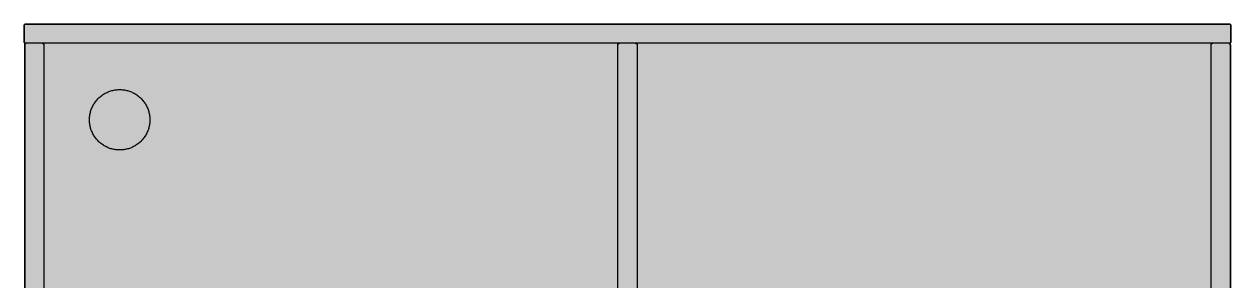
# Model space of a CAD drawing. Header units: millimetres. Extents: x 0 to 2136, y -783 to 512.
# Drawn here: x 94 to 1294, y 255 to 510 of the extents above; entities that cross this region are included whole.
import ezdxf

# ---------------------------------------------------------------- set-up
doc = ezdxf.new("R2010")
doc.units = ezdxf.units.MM
doc.layers.add('Blocks', color=7, linetype='Continuous')
doc.layers.add('Blocks$Fill', color=7, linetype='Continuous', true_color=0xffffff)
doc.layers.add('Blocks$Inner', color=7, linetype='Continuous', lineweight=25, true_color=0x007f00)
doc.layers.add('Blocks$Outline', color=7, linetype='Continuous', lineweight=35, true_color=0xff3f3f)

# ---------------------------------------------------------------- blocks, each defined once
blk = doc.blocks.new('Colour Floor Cabinet M Front')
at = {"layer": 'Blocks$Fill'}
blk.add_hatch(color=256, dxfattribs=at).paths.add_polyline_path([(344.4, 1.3), (344.4, -0.1), (342.5, -0.1), (324.5, -0.1), (324.5, 1.3), (324.5, 1.4), (324.5, 1.4), (324.5, 1.4), (324.5, 1.4), (324.5, 1.4), (324.5, 1.4), (324.5, 1.4), (324.5, 1.4), (324.5, 1.4), (324.5, 1.4), (324.5, 1.4), (324.5, 1.4), (324.5, 1.4), (324.5, 1.4), (324.5, 1.4), (324.5, 1.4), (324.5, 1.4), (324.5, 1.4), (324.5, 1.4), (324.5, 1.4), (324.5, 1.4), (324.5, 1.4), (324.5, 1.4), (324.5, 1.4), (324.5, 1.4), (324.5, 1.4), (324.5, 1.4), (324.5, 1.4), (324.5, 1.4), (324.5, 1.4), (324.5, 1.4), (324.5, 1.4), (324.5, 1.4), (324.5, 1.4), (324.5, 1.4), (324.5, 1.4), (324.5, 1.4), (324.5, 1.4), (324.5, 1.4), (324.5, 99.9), (185.5, 99.9), (185.4, 99.9), (185.4, 99.9), (185.3, 99.9), (185.3, 99.9), (185.3, 99.9), (185.2, 99.9), (185.2, 99.9), (185.2, 99.9), (185.1, 99.9), (185.1, 100), (185.1, 100), (185.1, 100), (185, 100), (185, 100), (185, 100), (184.9, 100), (184.9, 100.1), (184.9, 100.1), (184.8, 100.1), (184.8, 100.1), (184.8, 100.1), (184.8, 100.2), (184.7, 100.2), (184.7, 100.2), (184.7, 100.2), (184.7, 100.3), (184.7, 100.3), (184.6, 100.3), (184.6, 100.4), (184.6, 100.4), (184.6, 100.4), (184.6, 100.4), (184.5, 100.5), (184.5, 100.5), (184.5, 100.5), (184.5, 100.6), (184.5, 100.6), (184.5, 100.6), (184.5, 100.7), (184.5, 100.7), (184.5, 100.7), (184.5, 100.8), (184.5, 100.8), (184.5, 100.8), (184.5, 100.9), (184.5, 100.9), (184.5, 118.9), (184.5, 119), (184.5, 119), (184.5, 119), (184.5, 119.1), (184.5, 119.1), (184.5, 119.1), (184.5, 119.2), (184.5, 119.2), (184.5, 119.2), (184.5, 119.3), (184.5, 119.3), (184.5, 119.3), (184.6, 119.4), (184.6, 119.4), (184.6, 119.4), (184.6, 119.4), (184.6, 119.5), (184.7, 119.5), (184.7, 119.5), (184.7, 119.6), (184.7, 119.6), (184.7, 119.6), (184.8, 119.6), (184.8, 119.7), (184.8, 119.7), (184.8, 119.7), (184.9, 119.7), (184.9, 119.7), (184.9, 119.8), (185, 119.8), (185, 119.8), (185, 119.8), (185.1, 119.8), (185.1, 119.8), (185.1, 119.8), (185.1, 119.9), (185.2, 119.9), (185.2, 119.9), (185.2, 119.9), (185.3, 119.9), (185.3, 119.9), (185.3, 119.9), (185.4, 119.9), (185.4, 119.9), (95.9, 119.9), (95.8, 119.9), (95.8, 119.9), (95.7, 119.9), (95.7, 119.9), (95.6, 119.9), (95.6, 119.9), (95.5, 120), (95.5, 120), (95.4, 120), (95.4, 120), (95.4, 120), (95.3, 120), (95.3, 120.1), (95.2, 120.1), (95.2, 120.1), (95.1, 120.1), (95.1, 120.2), (95, 120.2), (95, 120.2), (95, 120.3), (94.9, 120.3), (94.9, 120.3), (94.9, 120.4), (94.8, 120.4), (94.8, 120.5), (94.8, 120.5), (94.7, 120.5), (94.7, 120.6), (94.7, 120.6), (94.6, 120.7), (94.6, 120.7), (94.6, 120.8), (94.6, 120.8), (94.6, 120.8), (94.5, 120.9), (94.5, 120.9), (94.5, 121), (94.5, 121), (94.5, 121.1), (94.5, 121.1), (94.5, 121.2), (94.5, 121.2), (94.5, 121.3), (94.5, 121.3), (94.5, 121.4), (94.5, 137.5), (94.5, 137.5), (94.5, 137.6), (94.5, 137.6), (94.5, 137.7), (94.5, 137.7), (94.5, 137.8), (94.5, 137.8), (94.5, 137.9), (94.5, 137.9), (94.6, 138), (94.6, 138), (94.6, 138), (94.6, 138.1), (94.6, 138.1), (94.7, 138.2), (94.7, 138.2), (94.7, 138.3), (94.8, 138.3), (94.8, 138.3), (94.8, 138.4), (94.9, 138.4), (94.9, 138.5), (94.9, 138.5), (95, 138.5), (95, 138.6), (95, 138.6), (95.1, 138.6), (95.1, 138.7), (95.2, 138.7), (95.2, 138.7), (95.3, 138.7), (95.3, 138.8), (95.4, 138.8), (95.4, 138.8), (95.4, 138.8), (95.5, 138.8), (95.5, 138.8), (95.6, 138.9), (95.6, 138.9), (95.7, 138.9), (95.7, 138.9), (95.8, 138.9), (95.8, 138.9), (95.9, 138.9), (96, 138.9), (96.4, 138.9), (96.3, 138.9), (96.2, 138.9), (96.2, 138.9), (96.1, 138.9), (96.1, 138.9), (96, 139), (96, 139), (95.9, 139), (95.9, 139), (95.9, 139), (95.8, 139), (95.8, 139.1), (95.7, 139.1), (95.7, 139.1), (95.6, 139.1), (95.6, 139.2), (95.5, 139.2), (95.5, 139.2), (95.5, 139.3), (95.4, 139.3), (95.4, 139.3), (95.4, 139.4), (95.3, 139.4), (95.3, 139.5), (95.3, 139.5), (95.2, 139.5), (95.2, 139.6), (95.2, 139.6), (95.1, 139.7), (95.1, 139.7), (95.1, 139.8), (95.1, 139.8), (95.1, 139.8), (95, 139.9), (95, 139.9), (95, 140), (95, 140), (95, 140.1), (95, 140.1), (95, 140.2), (95, 140.2), (95, 140.3), (95, 140.3), (95, 140.4), (95, 489.5), (95, 489.5), (95, 489.6), (95, 489.6), (95, 489.7), (95, 489.7), (95, 489.8), (95, 489.8), (95, 489.9), (95, 489.9), (95.1, 490), (95.1, 490), (95.1, 490), (95.1, 490.1), (95.1, 490.1), (95.2, 490.2), (95.2, 490.2), (95.2, 490.3), (95.3, 490.3), (95.3, 490.3), (95.3, 490.4), (95.4, 490.4), (95.4, 490.5), (95.4, 490.5), (95.5, 490.5), (95.5, 490.6), (95.5, 490.6), (95.6, 490.6), (95.6, 490.7), (95.7, 490.7), (95.7, 490.7), (95.8, 490.7), (95.8, 490.8), (95.9, 490.8), (95.9, 490.8), (95.9, 490.8), (96, 490.8), (96, 490.8), (96.1, 490.9), (96.1, 490.9), (96.2, 490.9), (96.2, 490.9), (96.3, 490.9), (96.3, 490.9), (96.4, 490.9), (96.4, 490.9), (95.9, 490.9), (95.8, 490.9), (95.8, 490.9), (95.7, 490.9), (95.7, 490.9), (95.6, 490.9), (95.6, 490.9), (95.5, 491), (95.5, 491), (95.4, 491), (95.4, 491), (95.4, 491), (95.3, 491), (95.3, 491.1), (95.2, 491.1), (95.2, 491.1), (95.1, 491.1), (95.1, 491.2), (95, 491.2), (95, 491.2), (95, 491.3), (94.9, 491.3), (94.9, 491.3), (94.9, 491.4), (94.8, 491.4), (94.8, 491.5), (94.8, 491.5), (94.7, 491.5), (94.7, 491.6), (94.7, 491.6), (94.6, 491.7), (94.6, 491.7), (94.6, 491.8), (94.6, 491.8), (94.6, 491.8), (94.5, 491.9), (94.5, 491.9), (94.5, 492), (94.5, 492), (94.5, 492.1), (94.5, 492.1), (94.5, 492.2), (94.5, 492.2), (94.5, 492.3), (94.5, 492.3), (94.5, 492.4), (94.5, 508.5), (94.5, 508.5), (94.5, 508.6), (94.5, 508.6), (94.5, 508.7), (94.5, 508.7), (94.5, 508.8), (94.5, 508.8), (94.5, 508.9), (94.5, 508.9), (94.6, 509), (94.6, 509), (94.6, 509), (94.6, 509.1), (94.6, 509.1), (94.7, 509.2), (94.7, 509.2), (94.7, 509.3), (94.8, 509.3), (94.8, 509.3), (94.8, 509.4), (94.9, 509.4), (94.9, 509.5), (94.9, 509.5), (95, 509.5), (95, 509.6), (95, 509.6), (95.1, 509.6), (95.1, 509.7), (95.2, 509.7), (95.2, 509.7), (95.3, 509.7), (95.3, 509.8), (95.4, 509.8), (95.4, 509.8), (95.4, 509.8), (95.5, 509.8), (95.5, 509.8), (95.6, 509.9), (95.6, 509.9), (95.7, 509.9), (95.7, 509.9), (95.8, 509.9), (95.8, 509.9), (95.9, 509.9), (96, 509.9), (1293, 509.9), (1293.1, 509.9), (1293.1, 509.9), (1293.2, 509.9), (1293.2, 509.9), (1293.3, 509.9), (1293.3, 509.9), (1293.4, 509.8), (1293.4, 509.8), (1293.5, 509.8), (1293.5, 509.8), (1293.5, 509.8), (1293.6, 509.8), (1293.6, 509.7), (1293.7, 509.7), (1293.7, 509.7), (1293.8, 509.7), (1293.8, 509.6), (1293.9, 509.6), (1293.9, 509.6), (1293.9, 509.5), (1294, 509.5), (1294, 509.5), (1294, 509.4), (1294.1, 509.4), (1294.1, 509.3), (1294.1, 509.3), (1294.2, 509.3), (1294.2, 509.2), (1294.2, 509.2), (1294.3, 509.1), (1294.3, 509.1), (1294.3, 509), (1294.3, 509), (1294.3, 509), (1294.4, 508.9), (1294.4, 508.9), (1294.4, 508.8), (1294.4, 508.8), (1294.4, 508.7), (1294.4, 508.7), (1294.4, 508.6), (1294.4, 508.6), (1294.4, 508.5), (1294.5, 508.5), (1294.5, 508.4), (1294.5, 492.3), (1294.4, 492.3), (1294.4, 492.2), (1294.4, 492.2), (1294.4, 492.1), (1294.4, 492.1), (1294.4, 492), (1294.4, 492), (1294.4, 491.9), (1294.4, 491.9), (1294.3, 491.8), (1294.3, 491.8), (1294.3, 491.8), (1294.3, 491.7), (1294.3, 491.7), (1294.2, 491.6), (1294.2, 491.6), (1294.2, 491.5), (1294.1, 491.5), (1294.1, 491.5), (1294.1, 491.4), (1294, 491.4), (1294, 491.3), (1294, 491.3), (1293.9, 491.3), (1293.9, 491.2), (1293.9, 491.2), (1293.8, 491.2), (1293.8, 491.1), (1293.7, 491.1), (1293.7, 491.1), (1293.6, 491.1), (1293.6, 491), (1293.5, 491), (1293.5, 491), (1293.5, 491), (1293.4, 491), (1293.4, 491), (1293.3, 490.9), (1293.3, 490.9), (1293.2, 490.9), (1293.2, 490.9), (1293.1, 490.9), (1293.1, 490.9), (1293, 490.9), (1293, 490.9), (1292.5, 490.9), (1292.5, 490.9), (1292.6, 490.9), (1292.6, 490.9), (1292.7, 490.9), (1292.7, 490.9), (1292.8, 490.9), (1292.8, 490.9), (1292.9, 490.8), (1292.9, 490.8), (1293, 490.8), (1293, 490.8), (1293, 490.8), (1293.1, 490.8), (1293.1, 490.7), (1293.2, 490.7), (1293.2, 490.7), (1293.3, 490.7), (1293.3, 490.6), (1293.4, 490.6), (1293.4, 490.6), (1293.4, 490.5), (1293.5, 490.5), (1293.5, 490.5), (1293.5, 490.4), (1293.6, 490.4), (1293.6, 490.3), (1293.6, 490.3), (1293.7, 490.3), (1293.7, 490.2), (1293.7, 490.2), (1293.8, 490.1), (1293.8, 490.1), (1293.8, 490), (1293.8, 490), (1293.8, 490), (1293.9, 489.9), (1293.9, 489.9), (1293.9, 489.8), (1293.9, 489.8), (1293.9, 489.7), (1293.9, 489.7), (1293.9, 489.6), (1293.9, 489.6), (1293.9, 489.5), (1294, 489.5), (1294, 489.4), (1294, 140.3), (1293.9, 140.3), (1293.9, 140.2), (1293.9, 140.2), (1293.9, 140.1), (1293.9, 140.1), (1293.9, 140), (1293.9, 140), (1293.9, 139.9), (1293.9, 139.9), (1293.8, 139.8), (1293.8, 139.8), (1293.8, 139.8), (1293.8, 139.7), (1293.8, 139.7), (1293.7, 139.6), (1293.7, 139.6), (1293.7, 139.5), (1293.6, 139.5), (1293.6, 139.5), (1293.6, 139.4), (1293.5, 139.4), (1293.5, 139.3), (1293.5, 139.3), (1293.4, 139.3), (1293.4, 139.2), (1293.4, 139.2), (1293.3, 139.2), (1293.3, 139.1), (1293.2, 139.1), (1293.2, 139.1), (1293.1, 139.1), (1293.1, 139), (1293, 139), (1293, 139), (1293, 139), (1292.9, 139), (1292.9, 139), (1292.8, 138.9), (1292.8, 138.9), (1292.7, 138.9), (1292.7, 138.9), (1292.6, 138.9), (1292.6, 138.9), (1292.5, 138.9), (1293, 138.9), (1293.1, 138.9), (1293.1, 138.9), (1293.2, 138.9), (1293.2, 138.9), (1293.3, 138.9), (1293.3, 138.9), (1293.4, 138.8), (1293.4, 138.8), (1293.5, 138.8), (1293.5, 138.8), (1293.5, 138.8), (1293.6, 138.8), (1293.6, 138.7), (1293.7, 138.7), (1293.7, 138.7), (1293.8, 138.7), (1293.8, 138.6), (1293.9, 138.6), (1293.9, 138.6), (1293.9, 138.5), (1294, 138.5), (1294, 138.5), (1294, 138.4), (1294.1, 138.4), (1294.1, 138.3), (1294.1, 138.3), (1294.2, 138.3), (1294.2, 138.2), (1294.2, 138.2), (1294.3, 138.1), (1294.3, 138.1), (1294.3, 138), (1294.3, 138), (1294.3, 138), (1294.4, 137.9), (1294.4, 137.9), (1294.4, 137.8), (1294.4, 137.8), (1294.4, 137.7), (1294.4, 137.7), (1294.4, 137.6), (1294.4, 137.6), (1294.4, 137.5), (1294.5, 137.5), (1294.5, 137.4), (1294.5, 121.3), (1294.4, 121.3), (1294.4, 121.2), (1294.4, 121.2), (1294.4, 121.1), (1294.4, 121.1), (1294.4, 121), (1294.4, 121), (1294.4, 120.9), (1294.4, 120.9), (1294.3, 120.8), (1294.3, 120.8), (1294.3, 120.8), (1294.3, 120.7), (1294.3, 120.7), (1294.2, 120.6), (1294.2, 120.6), (1294.2, 120.5), (1294.1, 120.5), (1294.1, 120.5), (1294.1, 120.4), (1294, 120.4), (1294, 120.3), (1294, 120.3), (1293.9, 120.3), (1293.9, 120.2), (1293.9, 120.2), (1293.8, 120.2), (1293.8, 120.1), (1293.7, 120.1), (1293.7, 120.1), (1293.6, 120.1), (1293.6, 120), (1293.5, 120), (1293.5, 120), (1293.5, 120), (1293.4, 120), (1293.4, 120), (1293.3, 119.9), (1293.3, 119.9), (1293.2, 119.9), (1293.2, 119.9), (1293.1, 119.9), (1293.1, 119.9), (1293, 119.9), (1293, 119.9), (1203.5, 119.9), (1203.6, 119.9), (1203.6, 119.9), (1203.6, 119.9), (1203.7, 119.9), (1203.7, 119.9), (1203.7, 119.9), (1203.8, 119.9), (1203.8, 119.8), (1203.8, 119.8), (1203.8, 119.8), (1203.9, 119.8), (1203.9, 119.8), (1203.9, 119.8), (1204, 119.8), (1204, 119.7), (1204, 119.7), (1204.1, 119.7), (1204.1, 119.7), (1204.1, 119.7), (1204.1, 119.6), (1204.2, 119.6), (1204.2, 119.6), (1204.2, 119.6), (1204.2, 119.5), (1204.2, 119.5), (1204.3, 119.5), (1204.3, 119.4), (1204.3, 119.4), (1204.3, 119.4), (1204.3, 119.4), (1204.4, 119.3), (1204.4, 119.3), (1204.4, 119.3), (1204.4, 119.2), (1204.4, 119.2), (1204.4, 119.2), (1204.4, 119.1), (1204.4, 119.1), (1204.4, 119.1), (1204.4, 119), (1204.4, 119), (1204.4, 119), (1204.5, 118.9), (1204.5, 118.9), (1204.5, 100.9), (1204.4, 100.8), (1204.4, 100.8), (1204.4, 100.8), (1204.4, 100.7), (1204.4, 100.7), (1204.4, 100.7), (1204.4, 100.6), (1204.4, 100.6), (1204.4, 100.6), (1204.4, 100.5), (1204.4, 100.5), (1204.4, 100.5), (1204.3, 100.4), (1204.3, 100.4), (1204.3, 100.4), (1204.3, 100.4), (1204.3, 100.3), (1204.2, 100.3), (1204.2, 100.3), (1204.2, 100.2), (1204.2, 100.2), (1204.2, 100.2), (1204.1, 100.2), (1204.1, 100.1), (1204.1, 100.1), (1204.1, 100.1), (1204, 100.1), (1204, 100.1), (1204, 100), (1203.9, 100), (1203.9, 100), (1203.9, 100), (1203.8, 100), (1203.8, 100), (1203.8, 100), (1203.8, 99.9), (1203.7, 99.9), (1203.7, 99.9), (1203.7, 99.9), (1203.6, 99.9), (1203.6, 99.9), (1203.6, 99.9), (1203.5, 99.9), (1203.5, 99.9), (1203.5, 99.9), (1064.4, 99.9), (1064.4, 1.4), (1064.4, 1.4), (1064.4, 1.4), (1064.4, 1.4), (1064.4, 1.4), (1064.4, 1.4), (1064.4, 1.4), (1064.4, 1.4), (1064.4, 1.4), (1064.4, 1.4), (1064.4, 1.4), (1064.4, 1.4), (1064.4, 1.4), (1064.4, 1.4), (1064.4, 1.4), (1064.4, 1.4), (1064.4, 1.4), (1064.4, 1.4), (1064.4, 1.4), (1064.4, 1.4), (1064.4, 1.4), (1064.4, 1.4), (1064.4, 1.4), (1064.4, 1.4), (1064.4, 1.4), (1064.4, 1.4), (1064.4, 1.4), (1064.4, 1.4), (1064.4, 1.4), (1064.4, 1.4), (1064.4, 1.4), (1064.4, 1.4), (1064.4, 1.4), (1064.4, 1.4), (1064.4, 1.4), (1064.4, 1.4), (1064.4, 1.4), (1064.4, 1.4), (1064.4, 1.4), (1064.4, 1.4), (1064.4, 1.4), (1064.4, 1.4), (1064.4, 1.4), (1064.4, 1.3), (1064.4, -0.1), (1062.5, -0.1), (1044.5, -0.1), (1044.5, 1.3), (1044.5, 1.4), (1044.5, 1.4), (1044.5, 1.4), (1044.5, 1.4), (1044.5, 1.4), (1044.5, 1.4), (1044.5, 1.4), (1044.5, 1.4), (1044.5, 1.4), (1044.5, 1.4), (1044.5, 1.4), (1044.5, 1.4), (1044.5, 1.4), (1044.5, 1.4), (1044.5, 1.4), (1044.5, 1.4), (1044.5, 1.4), (1044.5, 1.4), (1044.5, 1.4), (1044.5, 1.4), (1044.5, 1.4), (1044.5, 1.4), (1044.5, 1.4), (1044.5, 1.4), (1044.5, 1.4), (1044.5, 1.4), (1044.5, 1.4), (1044.5, 1.4), (1044.5, 1.4), (1044.5, 1.4), (1044.5, 1.4), (1044.5, 1.4), (1044.5, 1.4), (1044.5, 1.4), (1044.5, 1.4), (1044.5, 1.4), (1044.5, 1.4), (1044.5, 1.4), (1044.5, 1.4), (1044.5, 99.9), (344.4, 99.9), (344.4, 1.4), (344.4, 1.4), (344.4, 1.4), (344.4, 1.4), (344.4, 1.4), (344.4, 1.4), (344.4, 1.4), (344.4, 1.4), (344.4, 1.4), (344.4, 1.4), (344.4, 1.4), (344.4, 1.4), (344.4, 1.4), (344.4, 1.4), (344.4, 1.4), (344.4, 1.4), (344.4, 1.4), (344.4, 1.4), (344.4, 1.4), (344.4, 1.4), (344.4, 1.4), (344.4, 1.4), (344.4, 1.4), (344.4, 1.4), (344.4, 1.4), (344.4, 1.4), (344.4, 1.4), (344.4, 1.4), (344.4, 1.4), (344.4, 1.4), (344.4, 1.4), (344.4, 1.4), (344.4, 1.4), (344.4, 1.4), (344.4, 1.4), (344.4, 1.4), (344.4, 1.4), (344.4, 1.4), (344.4, 1.4), (344.4, 1.4), (344.4, 1.4), (344.4, 1.4), (344.4, 1.4)], flags=0)
at = {"layer": 'Blocks$Inner'}
for points in [[(1293, 490.9), (96, 490.9), (95.9, 490.9), (95.8, 490.9), (95.8, 490.9), (95.7, 490.9), (95.7, 490.9), (95.6, 490.9), (95.6, 490.9), (95.5, 491), (95.5, 491), (95.4, 491), (95.4, 491), (95.4, 491), (95.3, 491), (95.3, 491.1), (95.2, 491.1), (95.2, 491.1), (95.1, 491.1), (95.1, 491.2), (95, 491.2), (95, 491.2), (95, 491.3), (94.9, 491.3), (94.9, 491.3), (94.9, 491.4), (94.8, 491.4), (94.8, 491.5), (94.8, 491.5), (94.7, 491.5), (94.7, 491.6), (94.7, 491.6), (94.6, 491.7), (94.6, 491.7), (94.6, 491.8), (94.6, 491.8), (94.6, 491.8), (94.5, 491.9), (94.5, 491.9), (94.5, 492), (94.5, 492), (94.5, 492.1), (94.5, 492.1), (94.5, 492.2), (94.5, 492.2), (94.5, 492.3), (94.5, 492.3), (94.5, 492.4), (94.5, 508.4), (94.5, 508.5), (94.5, 508.5), (94.5, 508.6), (94.5, 508.6), (94.5, 508.7), (94.5, 508.7), (94.5, 508.8), (94.5, 508.8), (94.5, 508.9), (94.5, 508.9), (94.6, 509), (94.6, 509), (94.6, 509), (94.6, 509.1), (94.6, 509.1), (94.7, 509.2), (94.7, 509.2), (94.7, 509.3), (94.8, 509.3), (94.8, 509.3), (94.8, 509.4), (94.9, 509.4), (94.9, 509.5), (94.9, 509.5), (95, 509.5), (95, 509.6), (95, 509.6), (95.1, 509.6), (95.1, 509.7), (95.2, 509.7), (95.2, 509.7), (95.3, 509.7), (95.3, 509.8), (95.4, 509.8), (95.4, 509.8), (95.4, 509.8), (95.5, 509.8), (95.5, 509.8), (95.6, 509.9), (95.6, 509.9), (95.7, 509.9), (95.7, 509.9), (95.8, 509.9), (95.8, 509.9), (95.9, 509.9), (96, 509.9), (1293, 509.9), (1293, 509.9), (1293.1, 509.9), (1293.1, 509.9), (1293.2, 509.9), (1293.2, 509.9), (1293.3, 509.9), (1293.3, 509.9), (1293.4, 509.8), (1293.4, 509.8), (1293.5, 509.8), (1293.5, 509.8), (1293.5, 509.8), (1293.6, 509.8), (1293.6, 509.7), (1293.7, 509.7), (1293.7, 509.7), (1293.8, 509.7), (1293.8, 509.6), (1293.9, 509.6), (1293.9, 509.6), (1293.9, 509.5), (1294, 509.5), (1294, 509.5), (1294, 509.4), (1294.1, 509.4), (1294.1, 509.3), (1294.1, 509.3), (1294.2, 509.3), (1294.2, 509.2), (1294.2, 509.2), (1294.3, 509.1), (1294.3, 509.1), (1294.3, 509), (1294.3, 509), (1294.3, 509), (1294.4, 508.9), (1294.4, 508.9), (1294.4, 508.8), (1294.4, 508.8), (1294.4, 508.7), (1294.4, 508.7), (1294.4, 508.6), (1294.4, 508.6), (1294.4, 508.5), (1294.5, 508.5), (1294.5, 508.4), (1294.5, 492.4), (1294.5, 492.3), (1294.4, 492.3), (1294.4, 492.2), (1294.4, 492.2), (1294.4, 492.1), (1294.4, 492.1), (1294.4, 492), (1294.4, 492), (1294.4, 491.9), (1294.4, 491.9), (1294.3, 491.8), (1294.3, 491.8), (1294.3, 491.8), (1294.3, 491.7), (1294.3, 491.7), (1294.2, 491.6), (1294.2, 491.6), (1294.2, 491.5), (1294.1, 491.5), (1294.1, 491.5), (1294.1, 491.4), (1294, 491.4), (1294, 491.3), (1294, 491.3), (1293.9, 491.3), (1293.9, 491.2), (1293.9, 491.2), (1293.8, 491.2), (1293.8, 491.1), (1293.7, 491.1), (1293.7, 491.1), (1293.6, 491.1), (1293.6, 491), (1293.5, 491), (1293.5, 491), (1293.5, 491), (1293.4, 491), (1293.4, 491), (1293.3, 490.9), (1293.3, 490.9), (1293.2, 490.9), (1293.2, 490.9), (1293.1, 490.9), (1293.1, 490.9), (1293, 490.9)], [(159.5, 413.9), (159.5, 414.9), (159.5, 415.9), (159.5, 417), (159.6, 418), (159.7, 419), (159.9, 420.1), (160.1, 421.1), (160.3, 422.1), (160.6, 423.1), (160.9, 424.1), (161.2, 425.1), (161.6, 426), (162, 427), (162.4, 427.9), (162.9, 428.8), (163.4, 429.8), (163.9, 430.6), (164.5, 431.5), (165.1, 432.4), (165.7, 433.2), (166.3, 434), (167, 434.8), (167.7, 435.6), (168.4, 436.3), (169.2, 437), (169.9, 437.7), (170.7, 438.4), (171.6, 439), (172.4, 439.6), (173.3, 440.2), (174.2, 440.7), (175.1, 441.2), (176, 441.7), (176.9, 442.1), (177.9, 442.6), (178.8, 443), (179.8, 443.3), (180.8, 443.6), (181.8, 443.9), (182.8, 444.1), (183.8, 444.4), (184.8, 444.5), (185.8, 444.7), (186.9, 444.8), (187.9, 444.9), (188.9, 444.9), (190, 444.9), (191, 444.9), (192, 444.8), (193.1, 444.7), (194.1, 444.5), (195.1, 444.4), (196.1, 444.1), (197.1, 443.9), (198.1, 443.6), (199.1, 443.3), (200.1, 443), (201.1, 442.6), (202, 442.1), (202.9, 441.7), (203.8, 441.2), (204.7, 440.7), (205.6, 440.2), (206.5, 439.6), (207.3, 439), (208.2, 438.4), (209, 437.7), (209.7, 437), (210.5, 436.3), (211.2, 435.6), (211.9, 434.8), (212.6, 434), (213.2, 433.2), (213.8, 432.4), (214.4, 431.5), (215, 430.6), (215.5, 429.8), (216, 428.8), (216.5, 427.9), (216.9, 427), (217.3, 426), (217.7, 425.1), (218, 424.1), (218.3, 423.1), (218.6, 422.1), (218.8, 421.1), (219, 420.1), (219.2, 419), (219.3, 418), (219.4, 417), (219.4, 415.9), (219.5, 414.9), (219.4, 413.9), (219.4, 412.8), (219.3, 411.8), (219.2, 410.8), (219, 409.7), (218.8, 408.7), (218.6, 407.7), (218.3, 406.7), (218, 405.7), (217.7, 404.7), (217.3, 403.8), (216.9, 402.8), (216.5, 401.9), (216, 401), (215.5, 400), (215, 399.2), (214.4, 398.3), (213.8, 397.4), (213.2, 396.6), (212.6, 395.8), (211.9, 395), (211.2, 394.2), (210.5, 393.5), (209.7, 392.8), (209, 392.1), (208.2, 391.4), (207.3, 390.8), (206.5, 390.2), (205.6, 389.6), (204.7, 389.1), (203.8, 388.6), (202.9, 388.1), (202, 387.7), (201.1, 387.2), (200.1, 386.8), (199.1, 386.5), (198.1, 386.2), (197.1, 385.9), (196.1, 385.7), (195.1, 385.4), (194.1, 385.3), (193.1, 385.1), (192, 385), (191, 384.9), (190, 384.9), (188.9, 384.9), (187.9, 384.9), (186.9, 385), (185.8, 385.1), (184.8, 385.3), (183.8, 385.4), (182.8, 385.7), (181.8, 385.9), (180.8, 386.2), (179.8, 386.5), (178.8, 386.8), (177.9, 387.2), (176.9, 387.7), (176, 388.1), (175.1, 388.6), (174.2, 389.1), (173.3, 389.6), (172.4, 390.2), (171.6, 390.8), (170.7, 391.4), (169.9, 392.1), (169.2, 392.8), (168.4, 393.5), (167.7, 394.2), (167, 395), (166.3, 395.8), (165.7, 396.6), (165.1, 397.4), (164.5, 398.3), (163.9, 399.2), (163.4, 400), (162.9, 401), (162.4, 401.9), (162, 402.8), (161.6, 403.8), (161.2, 404.7), (160.9, 405.7), (160.6, 406.7), (160.3, 407.7), (160.1, 408.7), (159.9, 409.7), (159.7, 410.8), (159.6, 411.8), (159.5, 412.8)]]:
    blk.add_lwpolyline(points, close=True, dxfattribs=at)
for points in [[(95, 140.4), (95, 489.4), (95, 489.5), (95, 489.5), (95, 489.6), (95, 489.6), (95, 489.7), (95, 489.7), (95, 489.8), (95, 489.8), (95, 489.9), (95, 489.9), (95.1, 490), (95.1, 490), (95.1, 490), (95.1, 490.1), (95.1, 490.1), (95.2, 490.2), (95.2, 490.2), (95.2, 490.3), (95.3, 490.3), (95.3, 490.3), (95.3, 490.4), (95.4, 490.4), (95.4, 490.5), (95.4, 490.5), (95.5, 490.5), (95.5, 490.6), (95.5, 490.6), (95.6, 490.6), (95.6, 490.7), (95.7, 490.7), (95.7, 490.7), (95.8, 490.7), (95.8, 490.8), (95.9, 490.8), (95.9, 490.8), (95.9, 490.8), (96, 490.8), (96, 490.8), (96.1, 490.9), (96.1, 490.9), (96.2, 490.9), (96.2, 490.9), (96.3, 490.9), (96.3, 490.9), (96.4, 490.9), (96.5, 490.9)], [(112.5, 490.9), (112.5, 490.9), (112.6, 490.9), (112.6, 490.9), (112.7, 490.9), (112.7, 490.9), (112.8, 490.9), (112.8, 490.9), (112.9, 490.8), (112.9, 490.8), (113, 490.8), (113, 490.8), (113, 490.8), (113.1, 490.8), (113.1, 490.7), (113.2, 490.7), (113.2, 490.7), (113.3, 490.7), (113.3, 490.6), (113.4, 490.6), (113.4, 490.6), (113.4, 490.5), (113.5, 490.5), (113.5, 490.5), (113.5, 490.4), (113.6, 490.4), (113.6, 490.3), (113.6, 490.3), (113.7, 490.3), (113.7, 490.2), (113.7, 490.2), (113.8, 490.1), (113.8, 490.1), (113.8, 490), (113.8, 490), (113.8, 490), (113.9, 489.9), (113.9, 489.9), (113.9, 489.8), (113.9, 489.8), (113.9, 489.7), (113.9, 489.7), (113.9, 489.6), (113.9, 489.6), (113.9, 489.5), (114, 489.5), (114, 489.4), (114, 140.4)], [(685, 140.4), (685, 489.4), (685, 489.5), (685, 489.5), (685, 489.6), (685, 489.6), (685, 489.7), (685, 489.7), (685, 489.8), (685, 489.8), (685, 489.9), (685, 489.9), (685.1, 490), (685.1, 490), (685.1, 490), (685.1, 490.1), (685.1, 490.1), (685.2, 490.2), (685.2, 490.2), (685.2, 490.3), (685.3, 490.3), (685.3, 490.3), (685.3, 490.4), (685.4, 490.4), (685.4, 490.5), (685.4, 490.5), (685.5, 490.5), (685.5, 490.6), (685.5, 490.6), (685.6, 490.6), (685.6, 490.7), (685.7, 490.7), (685.7, 490.7), (685.8, 490.7), (685.8, 490.8), (685.9, 490.8), (685.9, 490.8), (685.9, 490.8), (686, 490.8), (686, 490.8), (686.1, 490.9), (686.1, 490.9), (686.2, 490.9), (686.2, 490.9), (686.3, 490.9), (686.3, 490.9), (686.4, 490.9), (686.5, 490.9)], [(702.5, 490.9), (702.5, 490.9), (702.6, 490.9), (702.6, 490.9), (702.7, 490.9), (702.7, 490.9), (702.8, 490.9), (702.8, 490.9), (702.9, 490.8), (702.9, 490.8), (703, 490.8), (703, 490.8), (703, 490.8), (703.1, 490.8), (703.1, 490.7), (703.2, 490.7), (703.2, 490.7), (703.3, 490.7), (703.3, 490.6), (703.4, 490.6), (703.4, 490.6), (703.4, 490.5), (703.5, 490.5), (703.5, 490.5), (703.5, 490.4), (703.6, 490.4), (703.6, 490.3), (703.6, 490.3), (703.7, 490.3), (703.7, 490.2), (703.7, 490.2), (703.8, 490.1), (703.8, 490.1), (703.8, 490), (703.8, 490), (703.8, 490), (703.9, 489.9), (703.9, 489.9), (703.9, 489.8), (703.9, 489.8), (703.9, 489.7), (703.9, 489.7), (703.9, 489.6), (703.9, 489.6), (703.9, 489.5), (704, 489.5), (704, 489.4), (704, 140.4)], [(1275, 140.4), (1275, 489.4), (1275, 489.5), (1275, 489.5), (1275, 489.6), (1275, 489.6), (1275, 489.7), (1275, 489.7), (1275, 489.8), (1275, 489.8), (1275, 489.9), (1275, 489.9), (1275.1, 490), (1275.1, 490), (1275.1, 490), (1275.1, 490.1), (1275.1, 490.1), (1275.2, 490.2), (1275.2, 490.2), (1275.2, 490.3), (1275.3, 490.3), (1275.3, 490.3), (1275.3, 490.4), (1275.4, 490.4), (1275.4, 490.5), (1275.4, 490.5), (1275.5, 490.5), (1275.5, 490.6), (1275.5, 490.6), (1275.6, 490.6), (1275.6, 490.7), (1275.7, 490.7), (1275.7, 490.7), (1275.8, 490.7), (1275.8, 490.8), (1275.9, 490.8), (1275.9, 490.8), (1275.9, 490.8), (1276, 490.8), (1276, 490.8), (1276.1, 490.9), (1276.1, 490.9), (1276.2, 490.9), (1276.2, 490.9), (1276.3, 490.9), (1276.3, 490.9), (1276.4, 490.9), (1276.5, 490.9)], [(1292.5, 490.9), (1292.5, 490.9), (1292.6, 490.9), (1292.6, 490.9), (1292.7, 490.9), (1292.7, 490.9), (1292.8, 490.9), (1292.8, 490.9), (1292.9, 490.8), (1292.9, 490.8), (1293, 490.8), (1293, 490.8), (1293, 490.8), (1293.1, 490.8), (1293.1, 490.7), (1293.2, 490.7), (1293.2, 490.7), (1293.3, 490.7), (1293.3, 490.6), (1293.4, 490.6), (1293.4, 490.6), (1293.4, 490.5), (1293.5, 490.5), (1293.5, 490.5), (1293.5, 490.4), (1293.6, 490.4), (1293.6, 490.3), (1293.6, 490.3), (1293.7, 490.3), (1293.7, 490.2), (1293.7, 490.2), (1293.8, 490.1), (1293.8, 490.1), (1293.8, 490), (1293.8, 490), (1293.8, 490), (1293.9, 489.9), (1293.9, 489.9), (1293.9, 489.8), (1293.9, 489.8), (1293.9, 489.7), (1293.9, 489.7), (1293.9, 489.6), (1293.9, 489.6), (1293.9, 489.5), (1294, 489.5), (1294, 489.4), (1294, 140.4)]]:
    blk.add_lwpolyline(points, dxfattribs=at)
at = {"layer": 'Blocks$Outline'}
for points in [[(96.4, 490.9), (96, 490.9), (95.9, 490.9), (95.8, 490.9), (95.8, 490.9), (95.7, 490.9), (95.7, 490.9), (95.6, 490.9), (95.6, 490.9), (95.5, 491), (95.5, 491), (95.4, 491), (95.4, 491), (95.4, 491), (95.3, 491), (95.3, 491.1), (95.2, 491.1), (95.2, 491.1), (95.1, 491.1), (95.1, 491.2), (95, 491.2), (95, 491.2), (95, 491.3), (94.9, 491.3), (94.9, 491.3), (94.9, 491.4), (94.8, 491.4), (94.8, 491.5), (94.8, 491.5), (94.7, 491.5), (94.7, 491.6), (94.7, 491.6), (94.6, 491.7), (94.6, 491.7), (94.6, 491.8), (94.6, 491.8), (94.6, 491.8), (94.5, 491.9), (94.5, 491.9), (94.5, 492), (94.5, 492), (94.5, 492.1), (94.5, 492.1), (94.5, 492.2), (94.5, 492.2), (94.5, 492.3), (94.5, 492.3), (94.5, 492.4), (94.5, 508.4), (94.5, 508.5), (94.5, 508.5), (94.5, 508.6), (94.5, 508.6), (94.5, 508.7), (94.5, 508.7), (94.5, 508.8), (94.5, 508.8), (94.5, 508.9), (94.5, 508.9), (94.6, 509), (94.6, 509), (94.6, 509), (94.6, 509.1), (94.6, 509.1), (94.7, 509.2), (94.7, 509.2), (94.7, 509.3), (94.8, 509.3), (94.8, 509.3), (94.8, 509.4), (94.9, 509.4), (94.9, 509.5), (94.9, 509.5), (95, 509.5), (95, 509.6), (95, 509.6), (95.1, 509.6), (95.1, 509.7), (95.2, 509.7), (95.2, 509.7), (95.3, 509.7), (95.3, 509.8), (95.4, 509.8), (95.4, 509.8), (95.4, 509.8), (95.5, 509.8), (95.5, 509.8), (95.6, 509.9), (95.6, 509.9), (95.7, 509.9), (95.7, 509.9), (95.8, 509.9), (95.8, 509.9), (95.9, 509.9), (96, 509.9), (1293, 509.9), (1293, 509.9), (1293.1, 509.9), (1293.1, 509.9), (1293.2, 509.9), (1293.2, 509.9), (1293.3, 509.9), (1293.3, 509.9), (1293.4, 509.8), (1293.4, 509.8), (1293.5, 509.8), (1293.5, 509.8), (1293.5, 509.8), (1293.6, 509.8), (1293.6, 509.7), (1293.7, 509.7), (1293.7, 509.7), (1293.8, 509.7), (1293.8, 509.6), (1293.9, 509.6), (1293.9, 509.6), (1293.9, 509.5), (1294, 509.5), (1294, 509.5), (1294, 509.4), (1294.1, 509.4), (1294.1, 509.3), (1294.1, 509.3), (1294.2, 509.3), (1294.2, 509.2), (1294.2, 509.2), (1294.3, 509.1), (1294.3, 509.1), (1294.3, 509), (1294.3, 509), (1294.3, 509), (1294.4, 508.9), (1294.4, 508.9), (1294.4, 508.8), (1294.4, 508.8), (1294.4, 508.7), (1294.4, 508.7), (1294.4, 508.6), (1294.4, 508.6), (1294.4, 508.5), (1294.5, 508.5), (1294.5, 508.4), (1294.5, 492.4), (1294.5, 492.3), (1294.4, 492.3), (1294.4, 492.2), (1294.4, 492.2), (1294.4, 492.1), (1294.4, 492.1), (1294.4, 492), (1294.4, 492), (1294.4, 491.9), (1294.4, 491.9), (1294.3, 491.8), (1294.3, 491.8), (1294.3, 491.8), (1294.3, 491.7), (1294.3, 491.7), (1294.2, 491.6), (1294.2, 491.6), (1294.2, 491.5), (1294.1, 491.5), (1294.1, 491.5), (1294.1, 491.4), (1294, 491.4), (1294, 491.3), (1294, 491.3), (1293.9, 491.3), (1293.9, 491.2), (1293.9, 491.2), (1293.8, 491.2), (1293.8, 491.1), (1293.7, 491.1), (1293.7, 491.1), (1293.6, 491.1), (1293.6, 491), (1293.5, 491), (1293.5, 491), (1293.5, 491), (1293.4, 491), (1293.4, 491), (1293.3, 490.9), (1293.3, 490.9), (1293.2, 490.9), (1293.2, 490.9), (1293.1, 490.9), (1293.1, 490.9), (1293, 490.9), (1293, 490.9)], [(95, 140.4), (95, 489.4), (95, 489.5), (95, 489.5), (95, 489.6), (95, 489.6), (95, 489.7), (95, 489.7), (95, 489.8), (95, 489.8), (95, 489.9), (95, 489.9), (95.1, 490), (95.1, 490), (95.1, 490), (95.1, 490.1), (95.1, 490.1), (95.2, 490.2), (95.2, 490.2), (95.2, 490.3), (95.3, 490.3), (95.3, 490.3), (95.3, 490.4), (95.4, 490.4), (95.4, 490.5), (95.4, 490.5), (95.5, 490.5), (95.5, 490.6), (95.5, 490.6), (95.6, 490.6), (95.6, 490.7), (95.7, 490.7), (95.7, 490.7), (95.8, 490.7), (95.8, 490.8), (95.9, 490.8), (95.9, 490.8), (95.9, 490.8), (96, 490.8), (96, 490.8), (96.1, 490.9), (96.1, 490.9), (96.2, 490.9), (96.2, 490.9), (96.3, 490.9), (96.3, 490.9), (96.4, 490.9), (96.4, 490.9)], [(1293, 490.9), (1292.5, 490.9)], [(1292.5, 490.9), (1292.5, 490.9), (1292.6, 490.9), (1292.6, 490.9), (1292.7, 490.9), (1292.7, 490.9), (1292.8, 490.9), (1292.8, 490.9), (1292.9, 490.8), (1292.9, 490.8), (1293, 490.8), (1293, 490.8), (1293, 490.8), (1293.1, 490.8), (1293.1, 490.7), (1293.2, 490.7), (1293.2, 490.7), (1293.3, 490.7), (1293.3, 490.6), (1293.4, 490.6), (1293.4, 490.6), (1293.4, 490.5), (1293.5, 490.5), (1293.5, 490.5), (1293.5, 490.4), (1293.6, 490.4), (1293.6, 490.3), (1293.6, 490.3), (1293.7, 490.3), (1293.7, 490.2), (1293.7, 490.2), (1293.8, 490.1), (1293.8, 490.1), (1293.8, 490), (1293.8, 490), (1293.8, 490), (1293.9, 489.9), (1293.9, 489.9), (1293.9, 489.8), (1293.9, 489.8), (1293.9, 489.7), (1293.9, 489.7), (1293.9, 489.6), (1293.9, 489.6), (1293.9, 489.5), (1294, 489.5), (1294, 489.4), (1294, 140.4)]]:
    blk.add_lwpolyline(points, dxfattribs=at)

msp = doc.modelspace()

# ---------------------------------------------------------------- block references
at = {"layer": 'Blocks'}
msp.add_blockref('Colour Floor Cabinet M Front', (0, 0), dxfattribs=at)

doc.saveas('drawing.dxf')
